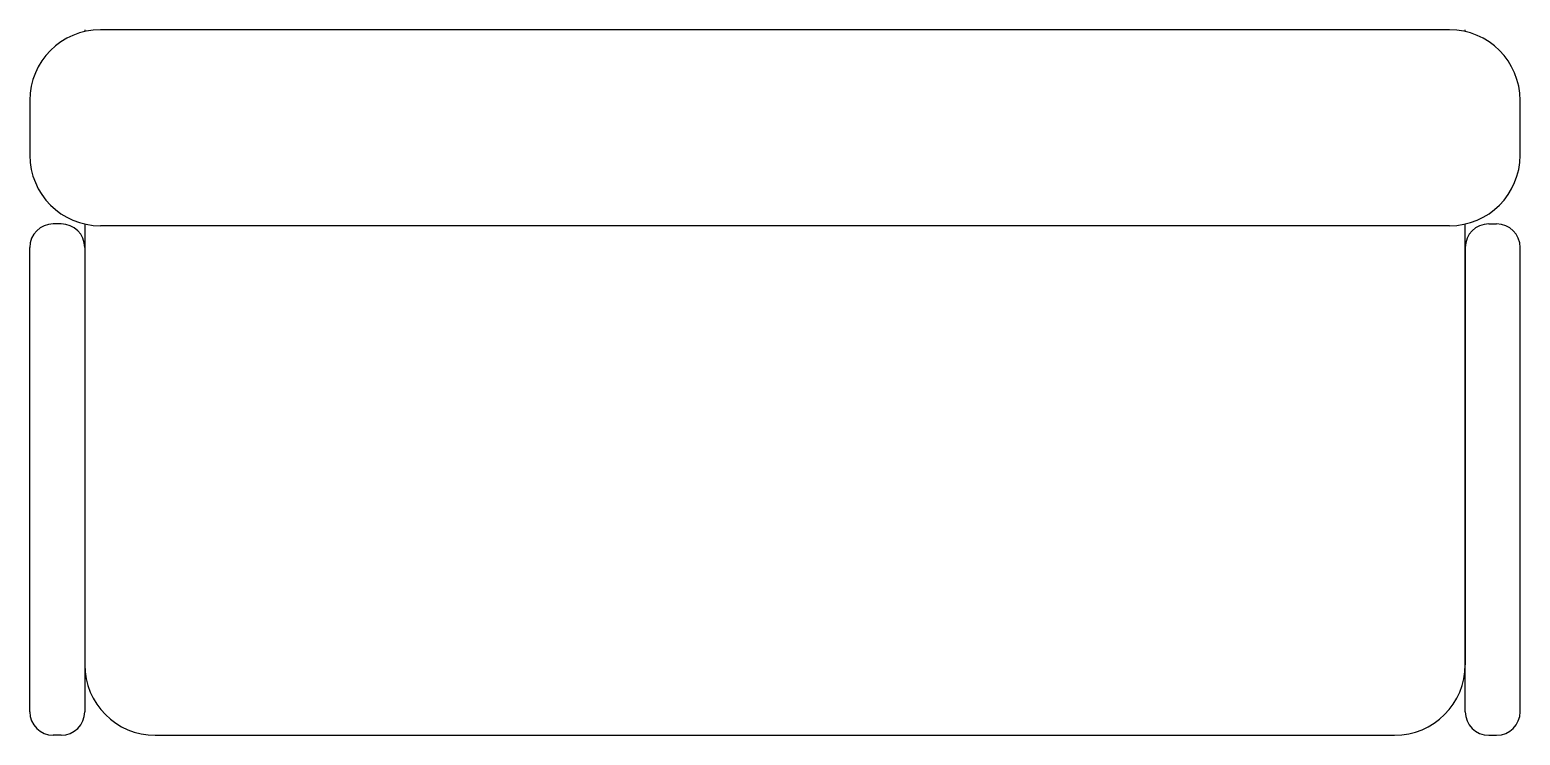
# Model space of a CAD drawing. Header units: millimetres. Extents: x -4294 to -4104, y 12065 to 12155.
import ezdxf

# ---------------------------------------------------------------- set-up
doc = ezdxf.new("R2010")
doc.units = ezdxf.units.MM

msp = doc.modelspace()

# ---------------------------------------------------------------- linework, layer by layer
for p, q in [((-4287.06, 12155.46), (-4287.06, 12155.24)), ((-4113.06, 12155.46), (-4285.06, 12155.46)), ((-4111.06, 12155.24), (-4111.06, 12155.46)), ((-4294.06, 12146.46), (-4294.06, 12139.46)), ((-4104.06, 12139.46), (-4104.06, 12146.46)), ((-4290.06, 12130.69), (-4291.06, 12130.69)), ((-4287.06, 12130.69), (-4287.06, 12068.46)), ((-4113.06, 12130.46), (-4285.06, 12130.46)), ((-4111.06, 12068.46), (-4111.06, 12130.69)), ((-4108.06, 12130.69), (-4107.06, 12130.69)), ((-4294.06, 12068.46), (-4294.06, 12127.69)), ((-4287.06, 12127.69), (-4287.06, 12074.46)), ((-4111.06, 12127.69), (-4111.06, 12074.46)), ((-4104.06, 12068.46), (-4104.06, 12127.69)), ((-4290.06, 12065.46), (-4291.06, 12065.46)), ((-4278.06, 12065.46), (-4120.06, 12065.46)), ((-4108.06, 12065.46), (-4107.06, 12065.46))]:
    msp.add_line(p, q)
for centre, radius, start, end in [((-4285.06, 12146.46), 9, 90, 180), ((-4113.06, 12146.46), 9, 0, 90), ((-4285.06, 12139.46), 9, 180, 270), ((-4113.06, 12139.46), 9, 270, 0), ((-4291.06, 12127.69), 3, 90, 180), ((-4290.06, 12127.69), 3, 0, 90), ((-4108.06, 12127.69), 3, 90, 180), ((-4107.06, 12127.69), 3, 0, 90), ((-4278.06, 12074.46), 9, 180, 270), ((-4120.06, 12074.46), 9, 270, 0), ((-4291.06, 12068.46), 3, 180, 270), ((-4290.06, 12068.46), 3, 270, 0), ((-4108.06, 12068.46), 3, 180, 270), ((-4107.06, 12068.46), 3, 270, 0)]:
    msp.add_arc(centre, radius, start, end)

doc.saveas('drawing.dxf')
